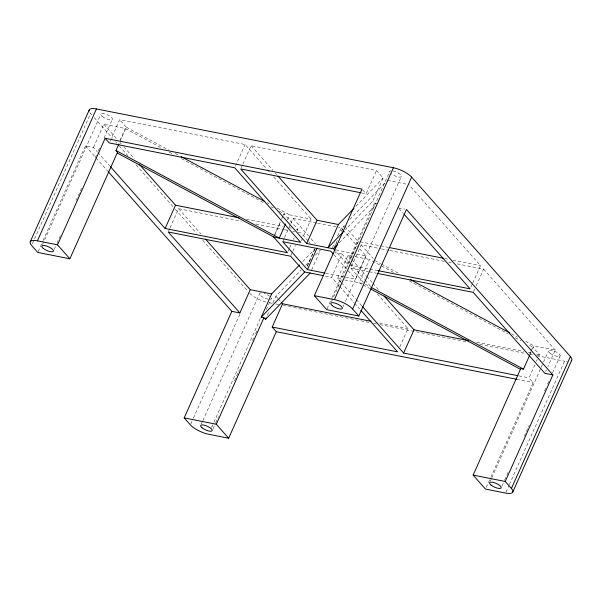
<?xml version="1.0" encoding="UTF-8"?>
<svg xmlns="http://www.w3.org/2000/svg" width="602" height="602" viewBox="0 0 602 602"><rect width="100%" height="100%" fill="white"/><g stroke="black" fill="none" stroke-linecap="round" stroke-linejoin="round"><path stroke-width="0.45" stroke-dasharray="3.01 2.26" d="M32.35 243.735L90.578 113.545A14.674 4.733 24.1 0 1 89.879 112.657M38.152 251.583L42.719 241.357M43.103 240.507L85.424 145.902L93.445 147.49L97.185 151.719M42.539 244.502L100.775 114.32M93.445 147.49L103.853 124.245L125.224 128.474L161.667 148.024M54.255 249.318L56.558 244.186M56.942 243.328L60.388 235.615M76.093 200.504L81.842 187.651M95.251 157.679L96.403 155.105M98.314 150.824L99.465 148.258M104.063 137.978L112.491 119.136M110.023 141.282L119.678 119.685L245.089 144.518L266.882 169.147M120.024 140.1L125.224 128.474M120.076 141.387L126.39 127.27L119.678 119.685M168.575 231.138L169.689 228.647M170.057 227.812L178.606 208.713L241.184 221.107M235.427 166.114L245.089 144.518M241.078 168.131L242.568 164.813M242.937 163.985L251.109 145.714L376.521 170.547L383.128 178.011L372.721 201.264L345.503 229.565M274.7 234.487L281.39 219.542M281.759 218.707L282.872 216.216M283.249 215.388L284.257 213.778L282.767 217.104M274.226 236.202L280.54 222.085M190.751 424.026L193.054 418.887M193.438 418.029L240.175 313.537M287.432 219.835L289.66 214.846L311.076 219.09L302.904 237.361M283.075 240.838L284.189 238.347M284.558 237.512L290.503 224.23M290.871 223.395L293.106 218.413L316.727 223.094M201.331 423.936L202.475 421.37M202.859 420.512L259.567 293.753M288.253 251.049L289.366 248.558M289.735 247.723L291.225 244.404M293.452 239.423L294.197 237.76M297.17 231.115L297.907 229.46L283.993 213.725M211.663 427.405L213.575 423.123M213.958 422.265L260.32 318.631M213.048 428.752L215.343 423.62M215.727 422.762L218.413 416.765M234.502 380.795L239.483 369.658M252.509 340.536L253.66 337.97M255.572 333.689L256.723 331.115M266.302 309.706L271.284 298.569M290.977 255.376L292.459 252.05M292.828 251.222L295.431 245.405M267.341 315.297L269.199 311.151M272.909 302.844L275.882 296.199L301.15 269.974M301.421 240.68L302.535 238.189M307.125 266.122L314.921 248.679M307.321 266.159L315.117 248.724M311.678 269.734L320.219 250.635M332.349 247.881L334.577 242.899M337.549 236.255L341.259 227.947L338.535 227.413M333.892 248.016L337.233 240.544M341.319 231.409L344.186 225.645L341.959 230.626M335.269 245.578L337.128 241.425M361.509 192.881L366.114 193.799L376.521 170.547M339.084 285.739L331.612 277.296L342.011 254.044L334.87 252.629M340.74 282.007L337.632 278.485L348.031 255.24L354.277 256.475M327.089 308.803L331.664 298.569M332.048 297.719L374.369 203.122L372.721 201.264M331.484 301.715L389.72 171.532M363.51 282.488L350.8 268.123L361.2 244.871L380.524 248.701M343.2 306.538L343.968 304.823M345.503 301.399L401.436 176.348M345.608 277.183L355.609 279.162L366.008 255.91L357.964 246.828M393.482 272.375L369.447 259.477L359.048 282.729L362.366 284.505M399.833 346.887L408.005 328.617L377.499 294.145M470.847 287.207L472.337 283.881M472.705 283.053L480.509 265.61L408.848 184.633M473.571 291.526L474.685 289.035M476.174 285.717L483.602 269.109L456.91 263.827M529.752 353.705L530.497 352.042M530.866 351.214L532.725 347.061L527.751 344.389M529.798 354.992L530.911 352.494M532.401 349.175L533.884 345.857L555.262 350.086L547.835 366.693M490.841 477.153L533.154 382.556L529.03 377.89L534.975 364.601M536.457 361.283L537.202 359.62M538.692 356.301L539.43 354.638L532.725 347.061M486.265 487.379L490.457 478.003M490.276 481.148L491.42 478.582M491.804 477.725L540.844 368.093M541.228 367.235L543.147 362.953M543.531 362.103L548.512 350.966M545.6 371.675L546.345 370.019M501.993 485.972L504.288 480.832M504.672 479.975L508.118 472.269M524.214 436.292L529.196 425.162M544.517 390.901L545.668 388.328M547.579 384.046L549.498 379.764M552.561 372.916L560.229 355.782M505.951 492.203L509.014 485.347M509.397 484.497L564.571 361.162A14.674 4.733 24.1 0 0 567.475 361.539M302.791 261.539L314.47 249.394M355.91 206.313L383.128 178.011M305.688 265.271L310.226 260.561M315.41 255.18L320.595 249.807M349.77 219.527L385.521 182.429M339.37 242.772L375.768 205.004M387.47 180.404L407.065 184.28M374.369 203.122L377.07 203.657M398.441 207.886L404.687 209.12M317.638 223.274L337.624 227.232M246.376 219.248L283.188 226.54M289.63 227.819L291.466 228.181M296.071 229.091L297.907 229.46M359.951 241.741L388.478 247.392M444.615 258.506L448.294 259.236M452.9 260.147L480.509 265.61M255.91 224.019L283.519 229.49M284.437 229.671L289.043 230.581M292.722 231.311L294.559 231.68M298.246 232.402L301 232.951L308.269 241.161M381.45 248.882L388.809 250.342M389.727 250.522L444.946 261.456M448.625 262.186L451.387 262.728M336.021 249.973L353.284 253.397M356.918 254.112L366.008 255.91M355.172 256.648L369.447 259.477M349.544 264.993L368.875 268.816M369.794 269.004L378.079 270.644M350.8 268.123L368.289 271.585M369.207 271.765L376.566 273.225M325.622 273.225L344.705 277.003M325.366 276.062L331.612 277.296M337.632 278.485L341.199 279.193M344.773 279.9L362.652 283.444M379.418 322.958L408.005 328.617M476.724 342.222L523.755 351.538M528.368 352.448L532.055 353.178M536.668 354.089L539.43 354.638M269.44 302.723L272.209 303.273M275.897 304.002L278.666 304.544M283.279 305.462L369.967 322.627M373.654 323.357L376.423 323.906M380.11 324.636L466.806 341.801M479.719 344.359L524.906 353.306M529.519 354.224L533.206 354.954M536.901 355.684L564.571 361.162M518.886 375.881L529.03 377.89M516.584 379.268L533.154 382.556M126.39 127.27L168.658 149.943M175.287 153.502L179.434 155.722M267.28 202.844L268.936 203.732M277.229 208.179L289.66 214.846M374.85 260.546L380.652 263.661M381.48 264.105L399.705 273.88M511.519 333.854L517.321 336.969M525.599 341.409L533.884 345.857M169.124 152.02L173.263 154.247M181.548 158.687L264.376 203.115M271.005 206.674L273.489 208.006M279.29 211.114L284.257 213.778M409.232 280.818L507.862 333.719M515.32 337.722L521.121 340.837M365.279 284.242L370.253 286.913M363.194 284.957L369.824 288.508M483.602 269.109L555.262 350.086M399.066 208.593L403.43 213.522M362.585 189.803L366.114 193.799M344.795 226.329L358.107 241.379L347.708 264.624L335.6 250.951M361.2 244.871L373.308 258.551M341.259 227.947L342.5 229.347M343.117 230.047L357.347 246.128M251.109 145.714L272.894 170.336M275.385 173.15L276.634 174.557M348.031 255.24L351.147 258.755M351.764 259.462L366.084 275.641M366.708 276.341L372.314 282.677M372.931 283.376L378.538 289.705M267.499 169.847L271.239 174.068M273.729 176.883L311.076 219.09M342.011 254.044L349.484 262.487M350.108 263.194L364.421 279.373M365.045 280.073L370.651 286.409M333.952 254.699L347.565 270.08M348.182 270.78L355.609 279.162M293.106 218.413L308.57 235.894M311.046 238.685L315.373 243.584M308.871 241.846L310.083 243.208M341.364 282.707L355.684 298.893M356.309 299.593L361.907 305.921M339.701 286.439L354.021 302.625M354.646 303.325L359.627 308.954M275.882 296.199L277.71 298.268M278.32 298.961L280.765 301.715M103.853 124.245L116.938 139.032M120.054 142.546L121.295 143.961M123.786 146.775L134.381 158.747M178.606 208.713L201.038 234.065M90.578 113.545L91.828 114.952M94.318 117.766L112.378 138.174M115.486 141.696L116.735 143.103M119.226 145.917L127.94 155.767M136.037 164.918L174.648 208.54M175.272 209.248L196.44 233.17M202.671 240.206L247.505 290.871M97.81 152.419L109.647 165.798M85.424 145.902L95.387 157.167M96.011 157.874L107.848 171.246M265.971 301.986A14.674 4.733 24.1 0 1 249.371 292.978M268.101 299.186A6.359 2.047 24.1 0 1 260.598 295.529A6.359 2.047 24.1 0 1 261.486 292.963M264.18 293.498A6.359 2.047 24.1 0 1 265.708 294.054M267.213 294.747A6.359 2.047 24.1 0 1 269.771 296.372M271.156 297.945A6.359 2.047 24.1 0 1 271.005 299.036M392.895 170.915A6.359 2.047 24.1 0 1 400.541 174.708A6.359 2.047 24.1 0 1 399.126 177.101A6.359 2.047 24.1 0 1 391.232 173.73M389.848 172.157A6.359 2.047 24.1 0 1 390.645 170.802M550.025 353.163A6.359 2.047 24.1 0 0 559.95 356.249A6.359 2.047 24.1 0 0 553.125 350.718A6.359 2.047 24.1 0 0 550.025 353.163M102.287 116.51A6.359 2.047 24.1 0 0 112.22 119.602A6.359 2.047 24.1 0 0 105.395 114.064A6.359 2.047 24.1 0 0 102.287 116.51"/><path stroke-width="0.9" d="M30.303 241.68L89.307 109.782M118.955 143.878L115.99 150.523L117.525 152.261L69.87 258.792L37.768 252.441L31.582 245.45A14.674 4.733 24.1 0 1 37.429 240.838L96.433 108.939L393.407 167.747A14.674 4.733 24.1 0 1 411.633 177.116L570.418 356.55A14.674 4.733 24.1 0 1 571.268 360.801M69.87 258.792L57.499 244.811L105.154 138.279L361.99 189.133L314.334 295.672L326.713 309.654L358.815 316.012L406.47 209.473L552.884 374.926L505.228 481.465L511.422 488.455A14.674 4.733 24.1 0 1 505.567 493.061L485.498 489.087L473.127 475.106L520.783 368.567L523.484 369.109L529.429 355.82M105.154 138.279L109.278 142.937L234.69 167.77L300.676 242.343L273.586 236.977L287.508 252.705L165.106 228.474L175.513 205.222L139.371 164.376M281.375 302.407L282.594 303.784L272.194 327.036L276.318 331.694L228.662 438.226L208.593 434.253A14.674 4.733 24.1 0 1 190.367 424.884L184.182 417.886L231.838 311.354L108.473 171.954M231.838 311.354L239.867 312.942L250.266 289.69L205.395 238.994M285.574 223.982L279.26 238.099L115.99 150.523M310.188 273.052L265.482 319.451L263.939 317.713L261.238 317.179L271.645 293.926L299.548 264.91M228.662 438.226L216.291 424.244L263.939 317.713M265.482 319.451L266.227 317.796M334.998 250.266L333.786 248.897L306.696 243.532L317.096 220.279L277.876 175.965M324.711 273.045L307.449 269.628L317.103 248.039M353.961 208.33L338.407 224.501L328.007 247.753L343.561 231.582M314.334 295.672L334.403 299.645L393.407 167.747M358.815 316.012L352.629 309.022L411.633 177.116M517.968 375.701L403.618 353.058L414.018 329.806L384.136 296.041M511.422 488.455L570.418 356.55M512.693 492.218L571.697 360.32M261.238 317.179L304.717 271.969M333.523 248.844L337.421 244.796M360.583 192.7L240.71 168.966L306.696 243.532M317.096 220.279L338.407 224.501M175.513 205.222L239.009 217.796M389.396 247.572L443.697 258.326M378.079 270.644L470.109 288.862L404.055 214.222M377.492 273.406L473.202 292.361L544.863 373.338L552.884 374.926M323.575 275.708L304.522 271.931L290.6 256.204L168.199 231.966L239.867 312.942M37.429 240.838L57.499 244.811M250.266 289.69L271.645 293.926M282.594 303.784L371.118 321.31M414.018 329.806L468.424 340.582M272.194 327.036L397.598 351.869L360.869 310.361M276.318 331.694L516.584 379.268M184.182 417.886L216.291 424.244M473.127 475.106L505.228 481.465M181.089 156.61L264.797 201.512M410.474 279.652L509.864 332.966M371.08 287.357L523.484 369.109M117.307 153.058L273.857 237.03M370.651 288.952L520.662 369.425M333.335 253.999L330.859 251.2L282.699 241.665L307.449 269.628M362.532 306.629L403.618 353.058M110.271 166.506L165.106 228.474M334.403 299.645A14.674 4.733 24.1 0 1 352.629 309.022M89.134 111.054A14.674 4.733 24.1 0 1 96.433 108.939M491.021 485.061A6.359 2.047 24.1 0 0 500.947 488.147A6.359 2.047 24.1 0 0 494.129 482.616A6.359 2.047 24.1 0 0 491.021 485.061M202.076 427.849A6.359 2.047 24.1 0 0 212.009 430.934A6.359 2.047 24.1 0 0 205.184 425.403A6.359 2.047 24.1 0 0 202.076 427.849M43.284 248.415A6.359 2.047 24.1 0 0 53.217 251.501A6.359 2.047 24.1 0 0 46.392 245.97A6.359 2.047 24.1 0 0 43.284 248.415M332.229 305.628A6.359 2.047 24.1 0 0 342.162 308.713A6.359 2.047 24.1 0 0 335.337 303.182A6.359 2.047 24.1 0 0 332.229 305.628"/></g></svg>
